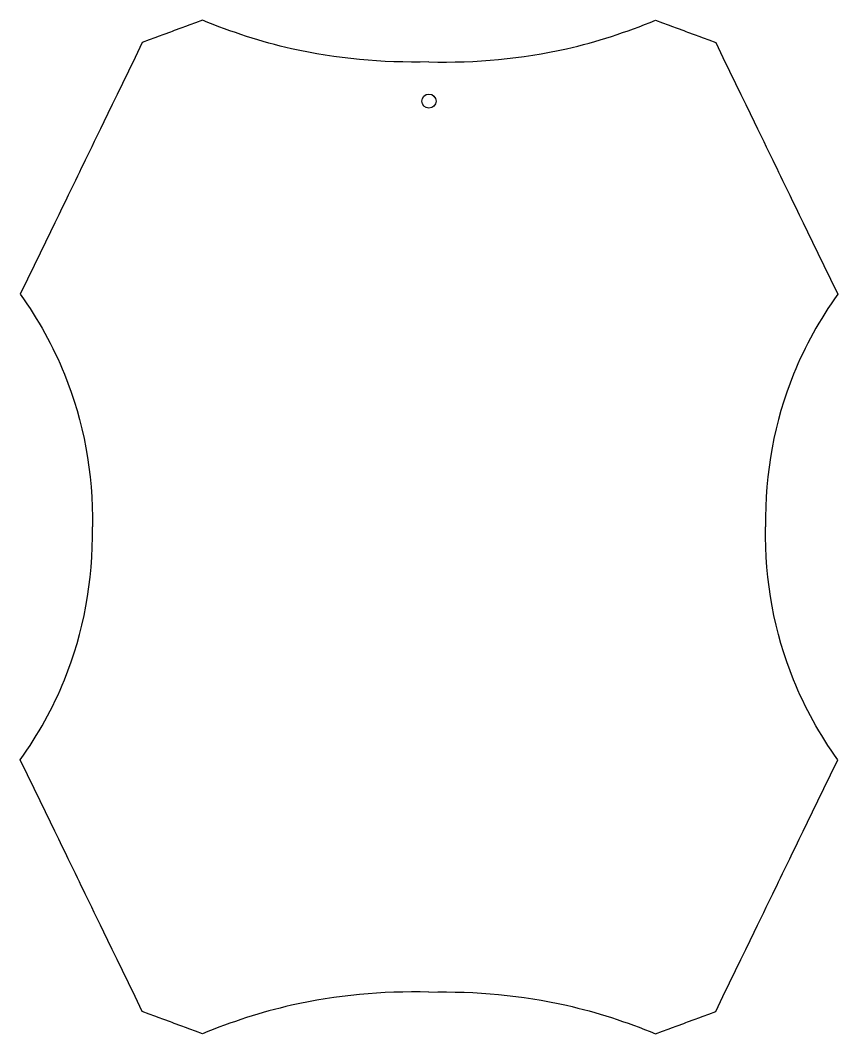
# Model space of a CAD drawing. Header units: millimetres. Extents: x -92 to 280, y -80 to 148.
# Drawn here: x -92.2 to 91.8, y -80.5 to 147.5 of the extents above; entities that cross this region are included whole.
import ezdxf

# ---------------------------------------------------------------- set-up
doc = ezdxf.new("R2010")
doc.units = ezdxf.units.MM
doc.linetypes.add('K5LT32772', pattern=[0])

msp = doc.modelspace()

# ---------------------------------------------------------------- linework, layer by layer
at = {"color": 30, "linetype": 'K5LT32772', "true_color": 0xff8000}
msp.add_circle((-0.17, 129.36), 1.59, dxfattribs=at)
for points in [[(-51.18, 147.55), (-60.19, 144.22), (-55.68, 145.89), (-64.69, 142.56)], [(50.84, 147.55), (59.85, 144.22), (55.35, 145.89), (64.36, 142.56)], [(-64.69, 142.56), (-83.01, 104.81), (-73.85, 123.68), (-92.16, 85.94)], [(64.36, 142.56), (82.67, 104.81), (73.52, 123.68), (91.83, 85.94)], [(-64.69, -75.46), (-83.01, -37.71), (-73.85, -56.59), (-92.16, -18.84)], [(64.36, -75.46), (82.67, -37.71), (73.52, -56.59), (91.83, -18.84)], [(-51.18, -80.45), (-60.19, -77.12), (-55.68, -78.79), (-64.69, -75.46)], [(50.84, -80.45), (59.85, -77.12), (55.35, -78.79), (64.36, -75.46)]]:
    msp.add_open_spline(points, degree=3, dxfattribs=at)
for points in [[(-0.17, 138.19), (-10.74, 137.9), (-21.05, 138.88), (-31.1, 141.15), (-37.92, 142.69), (-44.6, 144.89), (-51.18, 147.55)], [(-0.17, 138.19), (10.41, 137.9), (20.72, 138.88), (30.77, 141.15), (37.58, 142.69), (44.27, 144.89), (50.84, 147.55)], [(-92.16, 85.94), (-88.12, 80.2), (-84.75, 74.22), (-82.21, 67.94), (-77.88, 57.28), (-75.78, 45.81), (-75.92, 33.55)], [(91.83, 85.94), (87.79, 80.2), (84.42, 74.22), (81.87, 67.94), (77.55, 57.28), (75.44, 45.81), (75.59, 33.55)], [(-92.16, -18.84), (-88.12, -13.11), (-84.75, -7.12), (-82.21, -0.85), (-77.88, 9.82), (-75.78, 21.29), (-75.92, 33.55)], [(91.83, -18.84), (87.79, -13.11), (84.42, -7.12), (81.87, -0.85), (77.55, 9.82), (75.44, 21.29), (75.59, 33.55)], [(-0.17, -71.09), (-10.74, -70.81), (-21.05, -71.78), (-31.1, -74.06), (-37.92, -75.6), (-44.6, -77.79), (-51.18, -80.45)], [(-0.17, -71.09), (10.41, -70.81), (20.72, -71.78), (30.77, -74.06), (37.58, -75.6), (44.27, -77.79), (50.84, -80.45)]]:
    msp.add_open_spline(points, degree=3, knots=[0, 0, 0, 0, 1, 1, 1, 2, 2, 2, 2], dxfattribs=at)

doc.saveas('drawing.dxf')
